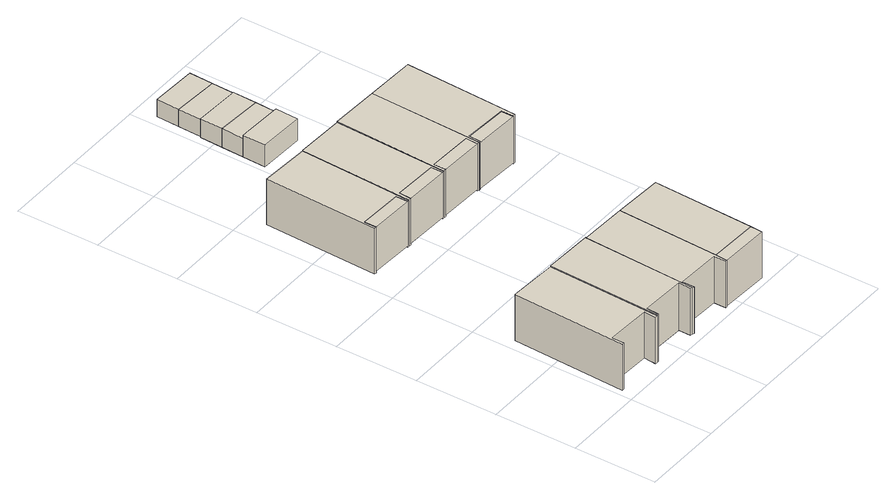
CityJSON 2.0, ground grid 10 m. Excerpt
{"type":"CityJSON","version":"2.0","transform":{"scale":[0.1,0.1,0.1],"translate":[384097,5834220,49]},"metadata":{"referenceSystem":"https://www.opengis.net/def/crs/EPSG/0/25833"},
"CityObjects":{
"building1":{"type":"Building","attributes":{"Gemeindeschluessel":"11000012","BezugspunktDach":"2200","function":"31001_1010","measuredHeight":5.97,"storeysAboveGround":2},"address":[{"country":"Germany","locality":"Berlin","thoroughfareNumber":"102","thoroughfareName":"Gollanczstraße"}],"geometry":[{"type":"Solid","lod":"1","boundaries":[[[[0,1,2,3,4,5,6,7]],[[8,9,10,11,12,13,14,15]],[[8,15,7,6]],[[9,8,6,5]],[[10,9,5,4]],[[11,10,4,3]],[[12,11,3,2]],[[13,12,2,1]],[[14,13,1,0]],[[15,14,0,7]]]]}]},
"building2":{"type":"Building","attributes":{"Gemeindeschluessel":"11000012","BezugspunktDach":"2200","function":"31001_1010","measuredHeight":6.02,"storeysAboveGround":2},"address":[{"country":"Germany","locality":"Berlin","thoroughfareNumber":"104","thoroughfareName":"Gollanczstraße"}],"geometry":[{"type":"Solid","lod":"1","boundaries":[[[[16,17,18,19,20,21,22,23]],[[9,24,25,26,27,28,29,10]],[[9,10,23,22]],[[24,9,22,21]],[[25,24,21,20]],[[26,25,20,19]],[[27,26,19,18]],[[28,27,18,17]],[[29,28,17,16]],[[10,29,16,23]]]]}]},
"building3":{"type":"Building","attributes":{"Gemeindeschluessel":"11000012","BezugspunktDach":"2200","function":"51009_1610","measuredHeight":5.77,"storeysAboveGround":0},"address":[{"country":"Germany","locality":"Berlin"}],"geometry":[{"type":"Solid","lod":"1","boundaries":[[[[30,31,32,33]],[[34,35,36,37]],[[34,37,33,32]],[[35,34,32,31]],[[36,35,31,30]],[[37,36,30,33]]]]}]},
"building4":{"type":"Building","attributes":{"Gemeindeschluessel":"11000012","BezugspunktDach":"2200","function":"31001_1010","measuredHeight":5.92,"storeysAboveGround":2},"address":[{"country":"Germany","locality":"Berlin","thoroughfareNumber":"116","thoroughfareName":"Gollanczstraße"}],"geometry":[{"type":"Solid","lod":"1","boundaries":[[[[33,32,31,30,38,39,40,41]],[[42,43,44,45,46,47,48,49]],[[42,49,41,40]],[[43,42,40,39]],[[44,43,39,38]],[[45,44,38,30]],[[46,45,30,31]],[[47,46,31,32]],[[48,47,32,33]],[[49,48,33,41]]]]}]},
"building5":{"type":"Building","attributes":{"Gemeindeschluessel":"11000012","BezugspunktDach":"2200","function":"31001_1010","measuredHeight":6.03,"storeysAboveGround":2},"address":[{"country":"Germany","locality":"Berlin","thoroughfareNumber":"106","thoroughfareName":"Gollanczstraße"}],"geometry":[{"type":"Solid","lod":"1","boundaries":[[[[50,51,52,53,54,55,56,57,58]],[[24,59,60,61,62,63,64,65,25]],[[24,25,58,57]],[[59,24,57,56]],[[60,59,56,55]],[[61,60,55,54]],[[62,61,54,53]],[[63,62,53,52]],[[64,63,52,51]],[[65,64,51,50]],[[25,65,50,58]]]]}]},
"building6":{"type":"Building","attributes":{"Gemeindeschluessel":"11000012","BezugspunktDach":"2200","function":"51009_1610","measuredHeight":5.84,"storeysAboveGround":0},"address":[{"country":"Germany","locality":"Berlin"}],"geometry":[{"type":"Solid","lod":"1","boundaries":[[[[66,67,68,69]],[[70,71,72,73]],[[70,73,69,68]],[[71,70,68,67]],[[72,71,67,66]],[[73,72,66,69]]]]}]},
"building7":{"type":"Building","attributes":{"Gemeindeschluessel":"11000012","BezugspunktDach":"2200","function":"31001_1010","measuredHeight":6.02,"storeysAboveGround":2},"address":[{"country":"Germany","locality":"Berlin","thoroughfareNumber":"118","thoroughfareName":"Gollanczstraße"}],"geometry":[{"type":"Solid","lod":"1","boundaries":[[[[69,68,67,66,74,75,76,77]],[[43,78,79,80,81,82,83,44]],[[43,44,77,76]],[[78,43,76,75]],[[79,78,75,74]],[[80,79,74,66]],[[81,80,66,67]],[[82,81,67,68]],[[83,82,68,69]],[[44,83,69,77]]]]}]},
"building8":{"type":"Building","attributes":{"Gemeindeschluessel":"11000012","function":"31001_1010"},"address":[{"country":"Germany","locality":"Berlin","thoroughfareNumber":"108","thoroughfareName":"Gollanczstraße"}],"children":["building8-1","building8-2"]},
"building8-1":{"type":"BuildingPart","attributes":{"BezugspunktDach":"2200","measuredHeight":6.06,"storeysAboveGround":2},"parents":["building8"],"geometry":[{"type":"MultiSurface","lod":"1","boundaries":[[[84,85,56,55]],[[59,86,87,60]],[[59,60,55,56]],[[86,59,56,85]],[[87,86,85,84]],[[60,87,84,88,89]],[[89,88,84,55]]]}]},
"building8-2":{"type":"BuildingPart","attributes":{"BezugspunktDach":"2200","measuredHeight":5.97,"storeysAboveGround":2},"parents":["building8"],"geometry":[{"type":"Solid","lod":"1","boundaries":[[[[90,84,55,54]],[[89,88,91,92]],[[89,92,54,55]],[[91,88,84,90]],[[92,91,90,54]],[[89,55,84,88]]]]}]},
"building9":{"type":"Building","attributes":{"Gemeindeschluessel":"11000012","BezugspunktDach":"2200","function":"51009_1610","measuredHeight":5.88,"storeysAboveGround":0},"address":[{"country":"Germany","locality":"Berlin"}],"geometry":[{"type":"Solid","lod":"1","boundaries":[[[[93,94,95,96]],[[97,98,99,100]],[[97,100,96,95]],[[98,97,95,94]],[[99,98,94,93]],[[100,99,93,96]]]]}]},
"building10":{"type":"Building","attributes":{"Gemeindeschluessel":"11000012","BezugspunktDach":"2200","function":"31001_1010","measuredHeight":6.07,"storeysAboveGround":2},"address":[{"country":"Germany","locality":"Berlin","thoroughfareNumber":"120","thoroughfareName":"Gollanczstraße"}],"geometry":[{"type":"Solid","lod":"1","boundaries":[[[[96,95,94,93,101,102,103,104]],[[78,105,106,107,108,109,110,79]],[[78,79,104,103]],[[105,78,103,102]],[[106,105,102,101]],[[107,106,101,93]],[[108,107,93,94]],[[109,108,94,95]],[[110,109,95,96]],[[79,110,96,104]]]]}]},
"building11":{"type":"Building","attributes":{"Gemeindeschluessel":"11000012","BezugspunktDach":"2200","function":"31001_2463","measuredHeight":3.49,"storeysAboveGround":1},"address":[{"country":"Germany","locality":"Berlin","thoroughfareNumber":"120 (1)","thoroughfareName":"Gollanczstraße"}],"geometry":[{"type":"Solid","lod":"1","boundaries":[[[[111,112,113,114,115]],[[116,117,118,119,120]],[[116,120,115,114]],[[117,116,114,113]],[[118,117,113,112]],[[119,118,112,111]],[[120,119,111,115]]]]}]},
"building12":{"type":"Building","attributes":{"Gemeindeschluessel":"11000012","BezugspunktDach":"2200","function":"31001_2463","measuredHeight":2.37,"storeysAboveGround":1},"address":[{"country":"Germany","locality":"Berlin","thoroughfareNumber":"122 (1)","thoroughfareName":"Gollanczstraße"}],"geometry":[{"type":"Solid","lod":"1","boundaries":[[[[121,122,123,124,125]],[[126,127,118,117,116]],[[126,116,125,124]],[[127,126,124,123]],[[118,127,123,122]],[[117,118,122,121]],[[116,117,121,125]]]]}]},
"building13":{"type":"Building","attributes":{"Gemeindeschluessel":"11000012","BezugspunktDach":"2200","function":"31001_2463","measuredHeight":2.35,"storeysAboveGround":1},"address":[{"country":"Germany","locality":"Berlin","thoroughfareNumber":"124 (1)","thoroughfareName":"Gollanczstraße"}],"geometry":[{"type":"Solid","lod":"1","boundaries":[[[[123,128,129,124]],[[130,131,127,126]],[[130,126,124,129]],[[131,130,129,128]],[[127,131,128,123]],[[126,127,123,124]]]]}]},
"building14":{"type":"Building","attributes":{"Gemeindeschluessel":"11000012","BezugspunktDach":"2200","function":"31001_2463","measuredHeight":2.27,"storeysAboveGround":1},"address":[{"country":"Germany","locality":"Berlin","thoroughfareNumber":"126 (1)","thoroughfareName":"Gollanczstraße"}],"geometry":[{"type":"Solid","lod":"1","boundaries":[[[[132,133,134,135]],[[136,137,138,139]],[[136,139,135,134]],[[137,136,134,133]],[[138,137,133,132]],[[139,138,132,135]]]]}]},
"building15":{"type":"Building","attributes":{"Gemeindeschluessel":"11000012","BezugspunktDach":"2200","function":"51009_1610","measuredHeight":5.99,"storeysAboveGround":0},"address":[{"country":"Germany","locality":"Berlin"}],"geometry":[{"type":"Solid","lod":"1","boundaries":[[[[140,141,142,143]],[[144,145,146,147]],[[144,147,143,142]],[[145,144,142,141]],[[146,145,141,140]],[[147,146,140,143]]]]}]},
"building16":{"type":"Building","attributes":{"Gemeindeschluessel":"11000012","BezugspunktDach":"2200","function":"31001_2463","measuredHeight":2.26,"storeysAboveGround":1},"address":[{"country":"Germany","locality":"Berlin","thoroughfareNumber":"128 (1)","thoroughfareName":"Gollanczstraße"}],"geometry":[{"type":"Solid","lod":"1","boundaries":[[[[133,148,149,134]],[[150,151,137,136]],[[150,136,134,149]],[[151,150,149,148]],[[137,151,148,133]],[[136,137,133,134]]]]}]},
"building17":{"type":"Building","attributes":{"Gemeindeschluessel":"11000012","BezugspunktDach":"2200","function":"31001_1010","measuredHeight":6.19,"storeysAboveGround":2},"address":[{"country":"Germany","locality":"Berlin","thoroughfareNumber":"122","thoroughfareName":"Gollanczstraße"}],"geometry":[{"type":"Solid","lod":"1","boundaries":[[[[152,153,154,155,156,157,102,101]],[[158,159,160,161,162,163,164,165]],[[158,165,101,102]],[[159,158,102,157]],[[160,159,157,156]],[[161,160,156,155]],[[162,161,155,154]],[[163,162,154,153]],[[164,163,153,152]],[[165,164,152,101]]]]}]}
},
"vertices":[
[11,17,68],[11,32,68],[66,30,68],[65,15,68],[68,15,68],[73,153,68],[14,156,68],[8,17,68],[14,156,8],[73,153,8],[68,15,8],[65,15,8],[66,30,8],[11,32,8],[11,17,8],[8,17,8],
[70,15,69],[71,30,69],[125,28,69],[125,13,69],[127,13,69],[133,151,69],[73,153,69],[68,15,69],[133,151,8],[127,13,8],[125,13,8],[125,28,8],[71,30,8],[70,15,8],
[75,333,72],[75,348,72],[21,350,72],[21,335,72],[21,350,15],[75,348,15],[75,333,15],[21,335,15],
[77,333,72],[83,471,72],[23,474,72],[18,335,72],[23,474,13],[83,471,13],[77,333,13],[75,333,13],[75,348,13],[21,350,13],[21,335,13],[18,335,13],
[130,12,68],[130,27,68],[184,25,68],[184,10,68],[186,10,68],[187,25,68],[192,149,68],[133,151,68],[127,13,68],[192,149,8],[187,25,8],[186,10,8],[184,10,8],[184,25,8],[130,27,8],[130,12,8],
[135,331,73],[135,346,73],[81,348,73],[80,333,73],[81,348,15],[135,346,15],[135,331,15],[80,333,15],
[137,331,73],[142,469,73],[83,471,73],[77,333,73],[142,469,13],[137,331,13],[135,331,13],[135,346,13],[81,348,13],[80,333,13],
[247,23,68],[252,146,68],[252,146,8],[247,23,8],[247,23,9],[187,25,9],
[246,8,68],[246,8,9],[186,10,9],
[194,329,74],[195,344,74],[140,346,74],[140,331,74],[140,346,15],[195,344,15],[194,329,15],[140,331,15],
[197,329,74],[202,467,74],[142,469,74],[137,331,74],[202,467,13],[197,329,13],[194,329,13],[195,344,13],[140,346,13],[140,331,13],
[157,529,42],[158,557,42],[108,559,42],[102,559,42],[101,531,42],[102,559,14],[108,559,14],[158,557,14],[157,529,14],[101,531,14],
[108,559,38],[158,557,38],[159,583,38],[103,586,38],[102,559,38],[103,586,14],[159,583,14],
[160,612,38],[104,614,38],[104,614,14],[160,612,14],
[160,612,37],[161,639,37],[105,642,37],[104,614,37],[105,642,15],[161,639,15],[160,612,15],[104,614,15],
[254,326,73],[254,341,73],[200,344,73],[199,329,73],[200,344,13],[254,341,13],[254,326,13],[199,329,13],
[162,668,37],[106,670,37],[106,670,15],[162,668,15],
[199,329,74],[200,344,74],[254,341,74],[254,326,74],[257,326,74],[263,465,74],[202,467,12],[263,465,12],[257,326,12],[254,326,12],[254,341,12],[200,344,12],[199,329,12],[197,329,12]
]}
